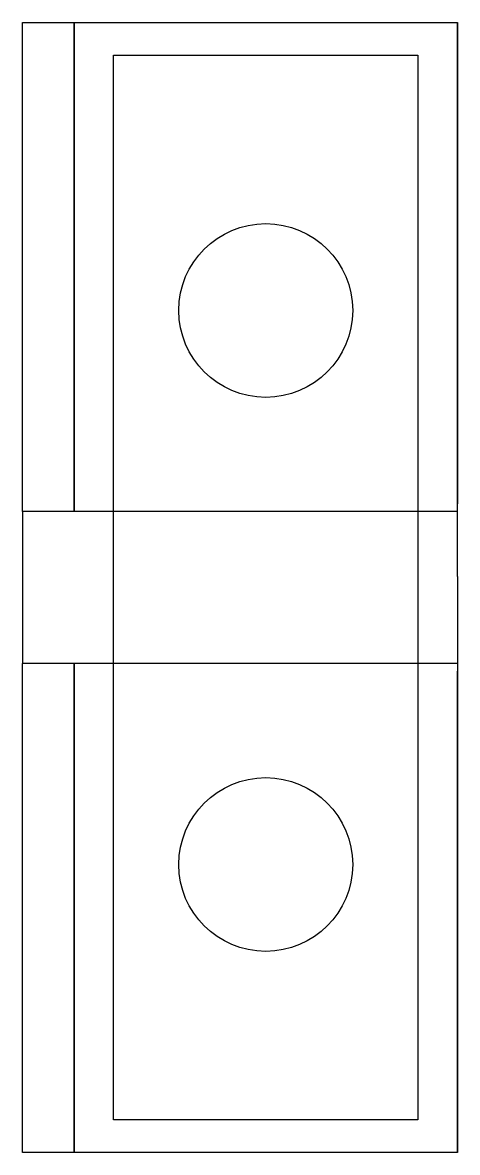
# Model space of a CAD drawing. Header units: millimetres. Extents: x 0 to 20, y 0 to 52.
import ezdxf

# ---------------------------------------------------------------- set-up
doc = ezdxf.new("R2010")
doc.units = ezdxf.units.MM
doc.layers.add('CONTROL', color=150, linetype='Continuous')

# ---------------------------------------------------------------- blocks, each defined once
blk = doc.blocks.new('TMN100')
at = {"layer": 'CONTROL', "ltscale": 100}
for p, q in [((-8.814, -22.5), (-8.814, 0)), ((-8.814, 0), (8.814, 0)), ((8.814, -25.5), (8.814, 0)), ((8.814, 0), (8.814, -22.146)), ((-11.186, -22.5), (-11.186, -29.5)), ((8.814, -22.5), (-11.186, -22.5)), ((8.814, -25.5), (8.814, -52)), ((8.814, -29.5), (-11.186, -29.5)), ((-8.814, -29.5), (-8.814, -52)), ((-8.814, -52), (-8.814, -29.5)), ((8.814, -52), (8.814, -29.854)), ((8.814, -52), (-8.814, -52))]:
    blk.add_line(p, q, dxfattribs=at)
for points in [[(-11.186, -22.5), (-11.186, 0), (-8.814, 0), (-8.814, -22.5)], [(-8.814, -29.5), (-8.814, -52), (-11.186, -52), (-11.186, -29.5)]]:
    blk.add_lwpolyline(points, dxfattribs=at)
at = {"layer": 'CONTROL', "color": 30, "ltscale": 100}
blk.add_lwpolyline([(-7, -1.5), (7, -1.5), (7, -50.5), (-7, -50.5)], close=True, dxfattribs=at)
at = {"layer": 'CONTROL', "ltscale": 100}
for centre in [(0, -13.25), (0, -38.75)]:
    blk.add_circle(centre, 4, dxfattribs=at)

msp = doc.modelspace()

# ---------------------------------------------------------------- block references
msp.add_blockref('TMN100', (11.186, 52))

doc.saveas('drawing.dxf')
